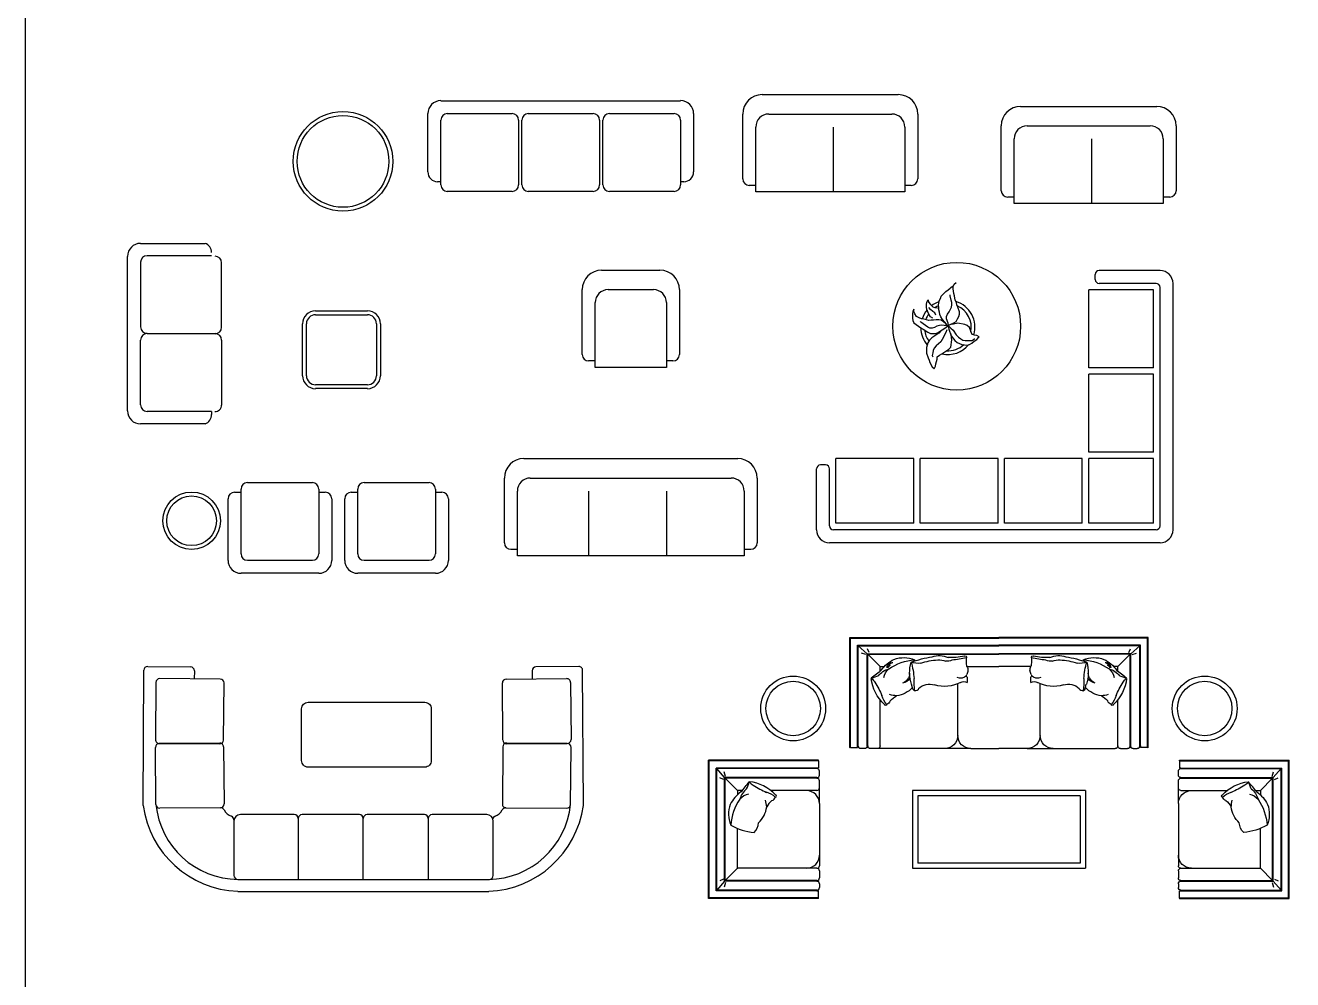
# Model space of a CAD drawing. Header units: inches. Extents: x -10949 to -5554, y -8625 to -6596.
# Drawn here: x -7116.6 to -6758.2, y -8093 to -7823.1 of the extents above; entities that cross this region are included whole.
import ezdxf

# ---------------------------------------------------------------- set-up
doc = ezdxf.new("R2010")
doc.units = ezdxf.units.IN
for name, color, linetype in [('furn', 7, 'Continuous'), ('M40-KOLTUKSUNGERI', 136, 'Continuous'), ('NOITHAT', 21, 'Continuous')]:
    doc.layers.add(name, color=color, linetype=linetype)

# ---------------------------------------------------------------- blocks, each defined once
blk = doc.blocks.new('COUCH6')
at = {"layer": 'furn'}
for p, q in [((-1.1501, -0.8463), (-1.1501, 0)), ((-1.1501, 0), (0, 0)), ((1.1501, 0), (0, 0)), ((1.1501, -0.8463), (1.1501, 0)), ((-1.1451, -0.8463), (-1.1451, -0.005)), ((-1.1451, -0.005), (0, -0.005)), ((-1.0906, -0.8453), (-1.0906, -0.0577)), ((-1.0906, -0.0577), (0, -0.0577)), ((-1.0856, -0.8353), (-1.0856, -0.0627)), ((-1.0856, -0.0627), (0, -0.0627)), ((-1.0164, -0.1236), (-1.0856, -0.0627)), ((-1.0009, -0.1136), (-1.0144, -0.0866)), ((1.1451, -0.005), (0, -0.005)), ((1.0906, -0.0577), (0, -0.0577)), ((1.0856, -0.0627), (0, -0.0627)), ((1.0009, -0.1136), (1.0144, -0.0866)), ((1.0164, -0.1236), (1.0856, -0.0627)), ((1.0856, -0.8353), (1.0856, -0.0627)), ((1.0906, -0.8453), (1.0906, -0.0577)), ((1.1451, -0.8463), (1.1451, -0.005)), ((-1.0263, -0.1311), (-1.0612, -0.1208)), ((-1.0164, -0.8353), (-1.0164, -0.1236)), ((-1.0164, -0.1236), (0, -0.1236)), ((-1.0114, -0.8353), (-1.0114, -0.1286)), ((-1.0114, -0.1286), (0, -0.1286)), ((-0.917, -0.2229), (-1.0114, -0.1286)), ((-0.6507, -0.1709), (-0.6516, -0.1803)), ((1.0164, -0.1236), (0, -0.1236)), ((1.0114, -0.1286), (0, -0.1286)), ((0.6507, -0.1709), (0.6516, -0.1803)), ((0.917, -0.2229), (1.0114, -0.1286)), ((1.0114, -0.8353), (1.0114, -0.1286)), ((1.0164, -0.8353), (1.0164, -0.1236)), ((1.0263, -0.1311), (1.0612, -0.1208)), ((-0.917, -0.2229), (-0.8844, -0.2229)), ((-0.917, -0.259), (-0.917, -0.2229)), ((-0.2469, -0.2229), (0, -0.2229)), ((0.2469, -0.2229), (0, -0.2229)), ((0.917, -0.2229), (0.8844, -0.2229)), ((0.917, -0.259), (0.917, -0.2229)), ((-0.665, -0.398), (-0.6739, -0.3593)), ((-0.318, -0.7552), (-0.318, -0.3506)), ((0.318, -0.7552), (0.318, -0.3554)), ((0.665, -0.398), (0.6739, -0.3593)), ((-0.917, -0.8353), (-0.917, -0.48)), ((-0.6508, -0.4092), (-0.665, -0.398)), ((0.6508, -0.4092), (0.665, -0.398)), ((0.917, -0.8353), (0.917, -0.48)), ((-1.1451, -0.8463), (-1.0916, -0.8463)), ((-1.0906, -0.8353), (-1.0906, -0.8453)), ((-1.0906, -0.8353), (-1.0856, -0.8353)), ((-1.0364, -0.8553), (-1.0656, -0.8553)), ((-0.937, -0.8553), (-0.9914, -0.8553)), ((-0.4181, -0.8553), (-0.897, -0.8553)), ((-0.2179, -0.8553), (-0.4181, -0.8553)), ((-0.2179, -0.8553), (0, -0.8553)), ((0.2179, -0.8553), (0, -0.8553)), ((0.2179, -0.8553), (0.4181, -0.8553)), ((0.4181, -0.8553), (0.9914, -0.8553)), ((0.937, -0.8553), (0.9914, -0.8553)), ((0.937, -0.8553), (0.9914, -0.8553)), ((1.0364, -0.8553), (1.0656, -0.8553)), ((1.0906, -0.8353), (1.0856, -0.8353)), ((1.0906, -0.8353), (1.0906, -0.8453)), ((1.1451, -0.8463), (1.0916, -0.8463))]:
    blk.add_line(p, q, dxfattribs=at)
for centre, radius, start, end in [((-0.6935, -0.4002), 0.2605, 116.61716, 144.57015), ((-0.8227, -0.2301), 0.0392, 84.92852, 182.67064), ((-0.8092, -0.2372), 0.0473, 102.3256, 174.63718), ((-0.6199, -0.5798), 0.41, 94.3064, 124.24766), ((-0.7351, -0.3719), 0.218, 67.21953, 110.1562), ((-0.4135, -0.2689), 0.2757, 163.22567, 199.12388), ((-0.3903, -0.9655), 0.8275, 98.67557, 110.29795), ((-1.2327, -0.3515), 0.5785, 3.57396, 16.27286), ((-0.6254, -0.0511), 0.1477, 249.39872, 278.63857), ((-0.4352, -0.6995), 0.5297, 93.94951, 108.49156), ((-0.4612, -0.298), 0.16, 64.49689, 109.71288), ((-0.4636, -0.3121), 0.1412, 68.12041, 93.31004), ((-0.4019, -0.0788), 0.1026, 264.95348, 292.56183), ((-0.3738, 0.4077), 0.5616, 268.1099, 280.95976), ((-0.4941, 1.0065), 1.1874, 276.3584, 281.81637), ((-0.2605, -0.1517), 0.0104, 337.65411, 129.2107), ((0.3523, -0.1787), 0.6036, 177.81706, 180.67732), ((0.4923, -0.1174), 0.7467, 185.25446, 188.12337), ((-0.4923, -0.1174), 0.7467, 351.87663, 354.74554), ((0.2605, -0.1517), 0.0104, 50.7893, 202.34589), ((-0.3523, -0.1787), 0.6036, 359.32268, 2.18294), ((0.4941, 1.0065), 1.1874, 258.18363, 263.6416), ((0.3738, 0.4077), 0.5616, 259.04024, 271.8901), ((0.4019, -0.0788), 0.1026, 247.43817, 275.04652), ((0.4612, -0.298), 0.16, 70.28712, 115.50311), ((0.4636, -0.3121), 0.1412, 86.68996, 111.87959), ((0.4352, -0.6995), 0.5297, 71.50844, 86.05049), ((0.3903, -0.9655), 0.8275, 69.70205, 81.32443), ((0.6254, -0.0511), 0.1477, 261.36143, 290.60128), ((0.7351, -0.3719), 0.218, 69.8438, 112.78047), ((0.6199, -0.5798), 0.41, 55.75234, 85.6936), ((1.2327, -0.3515), 0.5785, 163.72714, 176.42604), ((0.4135, -0.2689), 0.2757, 340.87612, 16.77433), ((0.6935, -0.4002), 0.2605, 35.42985, 63.38284), ((0.8227, -0.2301), 0.0392, 357.32936, 95.07148), ((0.8092, -0.2372), 0.0473, 5.36282, 77.6744), ((-1.737, 0.6879), 1.2526, 306.90338, 311.57577), ((-0.8085, -0.3921), 0.157, 105.54086, 140.99269), ((-0.7757, -0.3273), 0.1143, 130.90927, 169.83826), ((-0.8175, -0.2488), 0.0419, 116.14342, 157.62806), ((-0.7783, -0.2698), 0.0893, 293.17936, 356.91871), ((-0.2311, -0.2915), 0.0196, 155.48458, 217.91726), ((-0.3322, -0.2403), 0.0937, 332.69161, 351.86349), ((-0.3066, -0.2538), 0.0672, 0.19522, 27.37766), ((0.3066, -0.2538), 0.0672, 152.62234, 179.80478), ((0.3322, -0.2403), 0.0937, 188.13651, 207.30839), ((0.2311, -0.2915), 0.0196, 322.08274, 24.51542), ((0.7783, -0.2698), 0.0893, 183.08129, 246.82064), ((0.8175, -0.2488), 0.0419, 22.37194, 63.85658), ((0.7757, -0.3273), 0.1143, 10.16174, 49.09073), ((0.8085, -0.3921), 0.157, 39.00731, 74.45914), ((1.737, 0.6879), 1.2526, 228.42423, 233.09662), ((-1.1356, 0.1688), 0.5056, 287.35579, 293.93444), ((-1.0472, -0.3998), 0.1063, 32.17608, 54.05242), ((-0.6626, -0.2793), 0.3241, 186.10693, 226.96204), ((-1.5696, -0.7286), 0.7236, 22.89192, 32.18565), ((-0.8131, -0.2526), 0.1966, 276.76881, 317.60176), ((-0.7589, -0.2677), 0.0857, 280.6079, 328.64782), ((0.513, -0.3052), 1.1684, 180.49863, 185.10663), ((-0.5365, -0.4767), 0.1185, 70.4821, 134.60789), ((-0.4205, -0.1158), 0.2606, 252.95174, 298.53043), ((-0.296, -0.2474), 0.0649, 245.50719, 314.42583), ((-0.2725, -0.3894), 0.0505, 58.55463, 117.80385), ((-0.4058, -0.3264), 0.1609, 352.88429, 8.17531), ((0.4058, -0.3264), 0.1609, 171.82469, 187.11571), ((0.2725, -0.3894), 0.0505, 62.19615, 121.44537), ((0.296, -0.2474), 0.0649, 225.57417, 294.49281), ((0.4205, -0.1158), 0.2606, 241.46957, 287.04826), ((0.5365, -0.4767), 0.1185, 45.39211, 109.5179), ((-0.513, -0.3052), 1.1684, 354.89337, 359.50137), ((0.8131, -0.2526), 0.1966, 222.39824, 263.23119), ((0.7589, -0.2677), 0.0857, 211.35218, 259.3921), ((0.6626, -0.2793), 0.3241, 313.03796, 353.89307), ((1.5696, -0.7286), 0.7236, 147.81435, 157.10808), ((1.1356, 0.1688), 0.5056, 246.06556, 252.64421), ((1.0472, -0.3998), 0.1063, 125.94758, 147.82392), ((-0.7549, -0.4097), 0.1528, 194.18022, 223.19602), ((-0.876, -0.4776), 0.038, 284.83159, 343.52549), ((-0.767, -0.1224), 0.3263, 256.45311, 265.96892), ((-0.7217, -0.5822), 0.1507, 116.94283, 141.47936), ((-0.6432, -0.3863), 0.0242, 251.75441, 345.55562), ((0.6432, -0.3863), 0.0242, 194.44438, 288.24559), ((0.767, -0.1224), 0.3263, 274.03108, 283.54689), ((0.7217, -0.5822), 0.1507, 38.52064, 63.05717), ((0.876, -0.4776), 0.038, 196.47451, 255.16841), ((0.7549, -0.4097), 0.1528, 316.80398, 345.81978), ((-0.8752, -0.514), 0.00886, 194.0721, 357.96189), ((0.8752, -0.514), 0.00886, 182.03811, 345.9279), ((-0.4181, -0.7552), 0.1001, 270, 360), ((-0.2179, -0.7552), 0.1001, 180, 270), ((0.2179, -0.7552), 0.1001, 270, 0), ((0.4181, -0.7552), 0.1001, 180, 270), ((-1.1476, -0.8463), 0.0025, 180, 0), ((-1.0916, -0.8453), 0.001, 270, 0), ((-1.0916, -0.8453), 0.001, 270, 0), ((-1.0916, -0.8453), 0.001, 270, 0), ((-1.0656, -0.8353), 0.02, 180, 270), ((-1.0364, -0.8353), 0.02, 270, 0), ((-1.0139, -0.8353), 0.0025, 180, 0), ((-0.9914, -0.8353), 0.02, 180, 270), ((-0.937, -0.8353), 0.02, 270, 360), ((-0.897, -0.8353), 0.02, 180, 270), ((0.937, -0.8353), 0.02, 180, 270), ((0.9914, -0.8353), 0.02, 270, 0), ((1.0139, -0.8353), 0.0025, 180, 0), ((1.0364, -0.8353), 0.02, 180, 270), ((1.0656, -0.8353), 0.02, 270, 360), ((1.0916, -0.8453), 0.001, 180, 270), ((1.0916, -0.8453), 0.001, 180, 270), ((1.0916, -0.8453), 0.001, 180, 270), ((1.1476, -0.8463), 0.0025, 180, 0)]:
    blk.add_arc(centre, radius, start, end, dxfattribs=at)
blk = doc.blocks.new('SINGLEC8')
at = {"layer": 'furn'}
for p, q in [((-0.5331, 0.0091), (-0.5331, 0.8553)), ((-0.5331, 0.8553), (0.5331, 0.8553)), ((-0.5281, 0.0091), (-0.5281, 0.8503)), ((-0.5281, 0.8503), (0.5281, 0.8503)), ((-0.4736, 0.0101), (-0.4736, 0.7977)), ((-0.4736, 0.7977), (0.4736, 0.7977)), ((-0.4686, 0.02), (-0.4686, 0.7927)), ((-0.4686, 0.7927), (0.4686, 0.7927)), ((-0.3994, 0.7318), (-0.4686, 0.7927)), ((0.3994, 0.7318), (0.4686, 0.7927)), ((0.4686, 0.02), (0.4686, 0.7927)), ((0.4736, 0.0101), (0.4736, 0.7977)), ((0.5281, 0.0091), (0.5281, 0.8503)), ((0.5331, 0.0091), (0.5331, 0.8553)), ((-0.4093, 0.7242), (-0.4442, 0.7346)), ((-0.3994, 0.02), (-0.3994, 0.7318)), ((-0.3994, 0.7318), (0.3994, 0.7318)), ((-0.3839, 0.7417), (-0.3974, 0.7687)), ((-0.3944, 0.02), (-0.3944, 0.7268)), ((-0.3944, 0.7268), (0.3994, 0.7268)), ((-0.3, 0.6324), (-0.3944, 0.7268)), ((0.3, 0.6324), (0.3944, 0.7268)), ((0.3839, 0.7417), (0.3974, 0.7687)), ((0.3944, 0.02), (0.3944, 0.7268)), ((0.3994, 0.02), (0.3994, 0.7318)), ((0.4093, 0.7242), (0.4442, 0.7346)), ((-0.3, 0.02), (-0.3, 0.6314)), ((-0.299, 0.6324), (0.007, 0.6324)), ((0.3, 0.6324), (0.2674, 0.6324)), ((0.3, 0.5963), (0.3, 0.6314)), ((0.3, 0.02), (0.3, 0.3753)), ((-0.5281, 0.0091), (-0.4746, 0.0091)), ((-0.4736, 0.02), (-0.4736, 0.0101)), ((-0.4736, 0.02), (-0.4686, 0.02)), ((-0.4194, 0), (-0.4486, 0)), ((-0.32, 0), (-0.3744, 0)), ((0.1989, 0), (-0.1989, 0)), ((0.1989, 0), (0.32, 0)), ((0.32, 0), (0.3744, 0)), ((0.4194, 0), (0.4486, 0)), ((0.4736, 0.02), (0.4686, 0.02)), ((0.4736, 0.02), (0.4736, 0.0101)), ((0.5281, 0.0091), (0.4746, 0.0091)), ((-0.1989, 0), (-0.28, 0))]:
    blk.add_line(p, q, dxfattribs=at)
for centre, radius, start, end in [((0.367, 0.4808), 0.3906, 148.58063, 176.50657), ((0.1181, 0.4834), 0.218, 69.8438, 112.78047), ((0.0029, 0.2756), 0.41, 55.75234, 85.6936), ((0.0765, 0.4552), 0.2605, 35.42985, 63.38284), ((-0.299, 0.6314), 0.001, 90, 180), ((0.1587, 0.5281), 0.1143, 10.16174, 49.09073), ((0.1915, 0.4632), 0.157, 39.00731, 74.45914), ((1.12, 1.5432), 1.2526, 228.42423, 233.09662), ((0.299, 0.6314), 0.001, 0, 90), ((0.0559, 0.5772), 0.1072, 222.68563, 267.34275), ((0.0456, 0.5761), 0.3241, 313.03796, 353.89307), ((0.9526, 0.1267), 0.7236, 147.81435, 157.10808), ((0.5186, 1.0241), 0.5056, 246.06556, 252.64421), ((0.4302, 0.4556), 0.1063, 125.94758, 147.82392), ((0.1961, 0.6027), 0.1966, 222.39824, 263.23119), ((0.15, 0.733), 0.3263, 274.03108, 283.54689), ((0.1047, 0.2732), 0.1507, 38.52064, 63.05717), ((0.1379, 0.4456), 0.1528, 316.80398, 345.81978), ((0.259, 0.3778), 0.038, 196.47451, 255.16841), ((0.2582, 0.3413), 0.00886, 182.03811, 345.9279), ((-0.1989, 0.1001), 0.1001, 180, 270), ((0.1989, 0.1001), 0.1001, 270, 360), ((-0.5306, 0.0091), 0.0025, 180, 0), ((-0.4746, 0.0101), 0.001, 270, 0), ((-0.4746, 0.0101), 0.001, 270, 0), ((-0.4746, 0.0101), 0.001, 270, 0), ((-0.4486, 0.02), 0.02, 180, 270), ((-0.4194, 0.02), 0.02, 270, 0), ((-0.3969, 0.02), 0.0025, 180, 0), ((-0.3744, 0.02), 0.02, 180, 270), ((-0.32, 0.02), 0.02, 270, 360), ((-0.28, 0.02), 0.02, 180, 270), ((0.32, 0.02), 0.02, 180, 270), ((0.3744, 0.02), 0.02, 270, 0), ((0.3969, 0.02), 0.0025, 180, 0), ((0.4194, 0.02), 0.02, 180, 270), ((0.4486, 0.02), 0.02, 270, 360), ((0.4746, 0.0101), 0.001, 180, 270), ((0.4746, 0.0101), 0.001, 180, 270), ((0.4746, 0.0101), 0.001, 180, 270), ((0.5306, 0.0091), 0.0025, 180, 0)]:
    blk.add_arc(centre, radius, start, end, dxfattribs=at)
blk = doc.blocks.new('A$C26D713EC')
at = {"layer": 'NOITHAT'}
for p, q in [((0, 662.6), (5.3, 1704.6)), ((35.6, 1734.4), (365.8, 1731.4)), ((395.5, 1701.1), (395, 1638.8)), ((3000.6, 1701.1), (3001.2, 1638.8)), ((3360.6, 1734.4), (3030.4, 1731.4)), ((3396.2, 662.6), (3390.9, 1704.6)), ((98.6, 1610.9), (94.9, 1171)), ((595.1, 1637.4), (128.9, 1640.7)), ((621, 1167.2), (624.8, 1607.1)), ((2775.1, 1167.2), (2771.4, 1607.1)), ((2801.1, 1637.4), (3267.3, 1640.7)), ((3297.6, 1610.9), (3301.3, 1171)), ((98.6, 670.5), (94.9, 1110.4)), ((124.6, 1140.7), (590.8, 1144)), ((594.6, 1140.7), (124.6, 1140.7)), ((124.6, 1140.7), (590.8, 1137.4)), ((594.6, 1140.7), (124.6, 1140.7)), ((621, 1114.2), (624.8, 674.2)), ((2775.1, 1114.2), (2771.4, 674.2)), ((2801.6, 1140.7), (3271.6, 1140.7)), ((2801.6, 1140.7), (3271.6, 1140.7)), ((3271.6, 1140.7), (2805.4, 1144)), ((3271.6, 1140.7), (2805.4, 1137.4)), ((3297.6, 670.5), (3301.3, 1110.4)), ((598.2, 644), (128.9, 640.7)), ((1166.6, 592.3), (751.1, 592.3)), ((1668.1, 592.3), (1226.6, 592.3)), ((2169.6, 592.3), (1728.1, 592.3)), ((2651.1, 592.3), (2229.6, 592.3)), ((2798, 644), (3267.3, 640.7)), ((701.1, 550.5), (701.1, 122.3)), ((1196.6, 562.3), (1196.6, 92.3)), ((1698.1, 92.3), (1698.1, 562.3)), ((2199.6, 562.3), (2199.6, 92.3)), ((2701.1, 122.3), (2701.1, 542.3)), ((730.3, 0), (2665.9, 0)), ((731.1, 92.3), (2671.1, 92.3))]:
    blk.add_line(p, q, dxfattribs=at)
blk.add_lwpolyline([(2222.9, 1408), (2222.9, 1007.9, -0.414214), (2172.9, 957.9), (1272.9, 957.9, -0.414214), (1222.9, 1007.9), (1222.9, 1408, -0.414214), (1272.9, 1458), (2172.9, 1458, -0.414214)], format="xyb", close=True, dxfattribs=at)
for centre, radius, start, end in [((35.3, 1704.4), 30, 89.51082, 179.51082), ((365.6, 1701.4), 30, 359.51082, 89.51082), ((3030.6, 1701.4), 30, 90.48918, 180.48918), ((3360.9, 1704.4), 30, 0.48918, 90.48918), ((128.6, 1610.7), 30, 89.51082, 179.51082), ((594.8, 1607.4), 30, 359.51082, 89.51082), ((2801.4, 1607.4), 30, 90.48918, 180.48918), ((3267.6, 1610.7), 30, 0.48918, 90.48918), ((124.9, 1170.7), 30, 179.51082, 269.51082), ((124.9, 1110.7), 30, 90.48918, 180.48918), ((591, 1167.4), 30, 269.51082, 359.51082), ((591, 1114), 30, 0.48918, 90.48918), ((2805.1, 1167.4), 30, 180.48918, 270.48918), ((2805.1, 1114), 30, 89.51082, 179.51082), ((3271.3, 1170.7), 30, 270.48918, 0.48918), ((3271.3, 1110.7), 30, 359.51082, 89.51082), ((760.8, 767.7), 768, 187.86487, 267.72356), ((737.2, 734), 641.8, 185.68677, 269.45697), ((128.6, 670.7), 30, 180.48918, 270.48918), ((594.8, 674), 30, 270.48918, 0.48918), ((598.4, 614), 30, 27.48353, 90.40318), ((715.9, 675.2), 102.5, 207.48353, 250.24671), ((751.1, 542.3), 50, 90, 180), ((1166.6, 562.3), 30, 0, 90), ((1226.6, 562.3), 30, 90, 180), ((1668.1, 562.3), 30, 0, 90), ((1728.1, 562.3), 30, 90, 180), ((2169.6, 562.3), 30, 0, 90), ((2229.6, 562.3), 30, 90, 180), ((2651.1, 542.3), 50, 0, 90), ((2659, 734), 641.8, 270.54303, 354.31323), ((2635.4, 767.7), 768, 272.27644, 352.13513), ((2680.3, 675.2), 102.5, 289.75329, 332.51647), ((2797.8, 614), 30, 89.59682, 152.51647), ((2801.4, 674), 30, 179.51082, 269.51082), ((3267.6, 670.7), 30, 269.51082, 359.51082), ((671.1, 550.5), 30, 0, 70.24671), ((2725, 550.5), 30, 109.75329, 180), ((731.1, 122.3), 30, 180, 270), ((2671.1, 122.3), 30, 270, 0)]:
    blk.add_arc(centre, radius, start, end, dxfattribs=at)

msp = doc.modelspace()

# ---------------------------------------------------------------- linework, layer by layer
msp.add_lwpolyline([(-7116.64, -7553.27), (-5553.9, -7553.27), (-5553.9, -8591.05), (-7116.64, -8591.05)], close=True)
at = {"layer": 'furn'}
for p, q in [((-6865.68, -8039.52), (-6865.68, -8061.52)), ((-6816.81, -8039.52), (-6865.68, -8039.52)), ((-6816.81, -8039.52), (-6816.81, -8061.52)), ((-6864.21, -8040.99), (-6864.21, -8060.05)), ((-6818.28, -8040.99), (-6864.21, -8040.99)), ((-6818.28, -8040.99), (-6818.28, -8060.05)), ((-6865.68, -8061.52), (-6816.81, -8061.52)), ((-6818.28, -8060.05), (-6864.21, -8060.05))]:
    msp.add_line(p, q, dxfattribs=at)
for centre, radius in [((-6899.45, -8016.31), 9.17), ((-6783.04, -8016.31), 9.17), ((-6899.45, -8016.31), 7.7), ((-6783.04, -8016.31), 7.7)]:
    msp.add_circle(centre, radius, dxfattribs=at)
at = {"layer": 'M40-KOLTUKSUNGERI', "color": 43, "linetype": 'Continuous'}
for p, q in [((-6908.21, -7842.72), (-6869.71, -7842.72)), ((-6999.12, -7844.44), (-6931.28, -7844.44)), ((-6835.11, -7846.06), (-6796.61, -7846.06)), ((-7002.78, -7864.6), (-7002.78, -7848.1)), ((-6999.12, -7868.27), (-6999.12, -7849.94)), ((-6997.28, -7848.1), (-6978.95, -7848.1)), ((-6977.12, -7849.94), (-6977.12, -7868.27)), ((-6976.2, -7868.27), (-6976.2, -7849.94)), ((-6974.37, -7848.1), (-6956.03, -7848.1)), ((-6954.2, -7849.94), (-6954.2, -7868.27)), ((-6953.28, -7868.27), (-6953.28, -7849.94)), ((-6951.45, -7848.1), (-6933.12, -7848.1)), ((-6931.28, -7849.94), (-6931.28, -7868.27)), ((-6927.62, -7848.1), (-6927.62, -7864.6)), ((-6913.71, -7866.55), (-6913.71, -7848.22)), ((-6906.37, -7848.22), (-6871.54, -7848.22)), ((-6864.21, -7848.22), (-6864.21, -7866.55)), ((-6910.04, -7870.22), (-6910.04, -7851.89)), ((-6888.04, -7870.22), (-6888.04, -7851.89)), ((-6867.87, -7851.89), (-6867.87, -7870.22)), ((-6840.61, -7869.89), (-6840.61, -7851.56)), ((-6833.27, -7851.56), (-6798.44, -7851.56)), ((-6791.11, -7851.56), (-6791.11, -7869.89)), ((-6836.94, -7873.56), (-6836.94, -7855.23)), ((-6814.94, -7873.56), (-6814.94, -7855.23)), ((-6794.77, -7855.23), (-6794.77, -7873.56)), ((-6999.12, -7867.35), (-7000.03, -7867.35)), ((-6930.37, -7867.35), (-6931.28, -7867.35)), ((-6910.04, -7868.39), (-6911.87, -7868.39)), ((-6910.04, -7870.22), (-6910.04, -7868.39)), ((-6866.04, -7868.39), (-6867.87, -7868.39)), ((-6978.95, -7870.1), (-6997.28, -7870.1)), ((-6956.03, -7870.1), (-6974.37, -7870.1)), ((-6933.12, -7870.1), (-6951.45, -7870.1)), ((-6867.87, -7870.22), (-6910.04, -7870.22)), ((-6836.94, -7871.73), (-6838.77, -7871.73)), ((-6836.94, -7873.56), (-6836.94, -7871.73)), ((-6792.94, -7871.73), (-6794.77, -7871.73)), ((-6794.77, -7873.56), (-6836.94, -7873.56)), ((-7084.05, -7884.79), (-7065.8, -7884.79)), ((-7087.71, -7932.17), (-7087.71, -7888.46)), ((-7063.97, -7888.29), (-7082.21, -7888.29)), ((-7084.05, -7890.12), (-7084.05, -7908.39)), ((-7061.13, -7908.52), (-7061.13, -7890.25)), ((-6953.63, -7892.38), (-6937.13, -7892.38)), ((-6795.68, -7892.46), (-6812.91, -7892.46)), ((-6854.89, -7897.31), (-6854.24, -7896.77)), ((-6854.24, -7896.99), (-6853.92, -7896.34)), ((-6854.24, -7896.77), (-6854.13, -7896.66)), ((-6854.24, -7897.64), (-6854.24, -7896.99)), ((-6853.92, -7896.34), (-6853.37, -7895.9)), ((-6814.01, -7895.03), (-6814.01, -7893.56)), ((-6796.78, -7896.13), (-6812.91, -7896.13)), ((-6792.01, -7965.79), (-6792.01, -7896.13)), ((-6959.13, -7916.22), (-6959.13, -7897.88)), ((-6951.8, -7897.88), (-6938.96, -7897.88)), ((-6931.63, -7897.88), (-6931.63, -7916.22)), ((-6858.14, -7901), (-6857.82, -7900.35)), ((-6857.82, -7900.35), (-6857.6, -7899.7)), ((-6857.6, -7899.7), (-6856.3, -7898.4)), ((-6856.3, -7898.4), (-6855.65, -7897.96)), ((-6855.65, -7897.96), (-6855, -7897.42)), ((-6855, -7897.42), (-6854.89, -7897.31)), ((-6855, -7899.59), (-6855, -7899.37)), ((-6854.78, -7900.89), (-6855, -7899.59)), ((-6854.03, -7898.94), (-6854.24, -7897.64)), ((-6853.81, -7899.59), (-6854.03, -7898.94)), ((-6853.59, -7900.89), (-6853.81, -7899.59)), ((-6815.84, -7919.96), (-6815.84, -7897.96)), ((-6797.51, -7897.96), (-6815.84, -7897.96)), ((-6797.51, -7919.96), (-6797.51, -7897.96)), ((-6795.68, -7964.69), (-6795.68, -7897.23)), ((-7034.55, -7903.87), (-7019.88, -7903.87)), ((-6955.46, -7919.88), (-6955.46, -7901.55)), ((-6935.3, -7901.55), (-6935.3, -7919.88)), ((-6865.62, -7904.03), (-6865.73, -7904.68)), ((-6865.3, -7903.38), (-6865.62, -7904.03)), ((-6865.3, -7904.03), (-6865.3, -7903.38)), ((-6865.08, -7904.68), (-6865.3, -7904.03)), ((-6861.72, -7902.08), (-6861.61, -7901.43)), ((-6861.72, -7902.84), (-6861.72, -7902.08)), ((-6861.61, -7903.49), (-6861.72, -7902.84)), ((-6861.61, -7901.43), (-6861.29, -7900.78)), ((-6861.4, -7904.14), (-6861.61, -7903.49)), ((-6861.07, -7904.79), (-6861.4, -7904.14)), ((-6861.29, -7900.78), (-6861.18, -7901.43)), ((-6861.18, -7901.43), (-6860.64, -7902.08)), ((-6860.64, -7903.49), (-6861.07, -7902.95)), ((-6860.64, -7902.08), (-6859.99, -7902.73)), ((-6859.99, -7904.03), (-6860.64, -7903.49)), ((-6859.99, -7902.73), (-6859.34, -7902.95)), ((-6859.34, -7904.46), (-6859.99, -7904.03)), ((-6859.34, -7902.95), (-6858.69, -7903.05)), ((-6858.69, -7903.05), (-6858.58, -7903.05)), ((-6858.36, -7902.3), (-6858.14, -7901)), ((-6858.25, -7902.95), (-6858.36, -7902.3)), ((-6858.25, -7903.6), (-6858.25, -7902.95)), ((-6858.04, -7904.25), (-6858.25, -7903.6)), ((-6857.93, -7904.9), (-6858.04, -7904.25)), ((-6855.76, -7904.79), (-6855.33, -7904.14)), ((-6855.33, -7904.14), (-6854.68, -7902.84)), ((-6854.57, -7901.54), (-6854.78, -7900.89)), ((-6854.68, -7902.84), (-6854.57, -7902.19)), ((-6854.57, -7902.19), (-6854.57, -7901.54)), ((-6853.27, -7901.54), (-6853.59, -7900.89)), ((-6853.16, -7902.19), (-6853.27, -7901.54)), ((-6852.83, -7902.84), (-6853.16, -7902.19)), ((-6852.4, -7904.14), (-6852.83, -7902.84)), ((-6852.4, -7904.79), (-6852.4, -7904.14)), ((-7038.21, -7922.21), (-7038.21, -7907.54)), ((-7037.11, -7922.21), (-7037.11, -7907.54)), ((-7034.55, -7904.97), (-7019.88, -7904.97)), ((-7017.31, -7907.54), (-7017.31, -7922.21)), ((-7016.21, -7907.54), (-7016.21, -7922.21)), ((-6865.73, -7904.68), (-6865.73, -7905.98)), ((-6865.73, -7905.98), (-6865.62, -7906.63)), ((-6865.62, -7906.63), (-6865.3, -7907.28)), ((-6865.3, -7907.28), (-6864.65, -7907.71)), ((-6864.54, -7905.44), (-6865.08, -7904.68)), ((-6864.65, -7907.71), (-6864, -7908.25)), ((-6863.78, -7905.87), (-6864.54, -7905.44)), ((-6863.13, -7906.09), (-6863.78, -7905.87)), ((-6863.35, -7907.06), (-6863.46, -7906.85)), ((-6862.7, -7907.5), (-6863.35, -7907.06)), ((-6862.48, -7906.2), (-6863.13, -7906.09)), ((-6862.05, -7908.04), (-6862.7, -7907.5)), ((-6861.72, -7906.41), (-6862.48, -7906.2)), ((-6861.07, -7906.63), (-6861.72, -7906.41)), ((-6860.64, -7905.55), (-6861.07, -7904.79)), ((-6860.42, -7906.52), (-6861.07, -7906.63)), ((-6859.99, -7905.98), (-6860.64, -7905.55)), ((-6859.77, -7906.52), (-6860.42, -7906.52)), ((-6859.01, -7906.41), (-6859.77, -7906.52)), ((-6859.12, -7905.11), (-6859.34, -7904.46)), ((-6858.25, -7906.41), (-6859.01, -7906.41)), ((-6857.6, -7906.52), (-6858.25, -7906.41)), ((-6857.71, -7905.55), (-6857.93, -7904.9)), ((-6857.17, -7906.3), (-6857.71, -7905.55)), ((-6856.95, -7906.95), (-6857.6, -7906.52)), ((-6856.08, -7907.6), (-6857.17, -7906.3)), ((-6856.3, -7907.5), (-6856.95, -7906.95)), ((-6855.76, -7908.15), (-6856.3, -7907.5)), ((-6856.08, -7905.44), (-6855.76, -7904.79)), ((-6856.08, -7906.09), (-6856.08, -7905.44)), ((-6855.65, -7907.39), (-6856.08, -7906.09)), ((-6855.76, -7908.25), (-6856.08, -7907.6)), ((-6855.54, -7908.04), (-6855.65, -7907.39)), ((-6854.78, -7907.6), (-6855.54, -7908.04)), ((-6854.13, -7907.6), (-6854.78, -7907.6)), ((-6854.68, -7907.6), (-6854.03, -7907.28)), ((-6852.83, -7907.39), (-6854.13, -7907.6)), ((-6854.03, -7907.28), (-6853.37, -7906.85)), ((-6853.37, -7906.85), (-6852.94, -7906.09)), ((-6852.94, -7906.09), (-6852.62, -7905.44)), ((-6850.88, -7907.71), (-6852.83, -7907.39)), ((-6852.62, -7905.44), (-6852.4, -7904.79)), ((-6850.23, -7908.04), (-6850.88, -7907.71)), ((-7082.21, -7910.23), (-7062.96, -7910.35)), ((-7082.21, -7910.29), (-7062.96, -7910.29)), ((-6864, -7908.25), (-6863.35, -7908.69)), ((-6863.35, -7908.69), (-6862.7, -7909.01)), ((-6862.7, -7909.01), (-6861.4, -7909.88)), ((-6861.4, -7908.47), (-6862.05, -7908.04)), ((-6860.75, -7908.8), (-6861.4, -7908.47)), ((-6861.4, -7909.88), (-6860.64, -7910.31)), ((-6860.1, -7908.8), (-6860.75, -7908.8)), ((-6860.64, -7910.31), (-6859.23, -7910.31)), ((-6858.25, -7910.2), (-6860.2, -7911.5)), ((-6859.45, -7908.58), (-6860.1, -7908.8)), ((-6858.79, -7908.25), (-6859.45, -7908.58)), ((-6859.23, -7910.31), (-6858.58, -7910.1)), ((-6858.04, -7908.04), (-6858.79, -7908.25)), ((-6858.58, -7910.1), (-6855.98, -7908.36)), ((-6857.71, -7909.55), (-6858.25, -7910.2)), ((-6857.39, -7907.93), (-6858.04, -7908.04)), ((-6856.08, -7908.15), (-6857.39, -7907.93)), ((-6856.3, -7909.99), (-6857.28, -7911.94)), ((-6855.98, -7909.23), (-6856.3, -7909.99)), ((-6855.98, -7908.36), (-6855.76, -7908.25)), ((-6855.54, -7908.04), (-6855.87, -7908.25)), ((-6855.65, -7908.25), (-6855.43, -7909.01)), ((-6855.54, -7908.15), (-6854.89, -7908.8)), ((-6855.43, -7909.01), (-6854.78, -7910.96)), ((-6854.89, -7908.8), (-6854.24, -7909.34)), ((-6854.78, -7910.64), (-6854.89, -7910.2)), ((-6854.68, -7911.4), (-6854.78, -7910.64)), ((-6854.78, -7910.96), (-6853.7, -7912.26)), ((-6854.57, -7912.05), (-6854.68, -7911.4)), ((-6854.24, -7909.34), (-6853.37, -7910.64)), ((-6853.37, -7910.64), (-6852.72, -7911.29)), ((-6852.72, -7911.29), (-6852.07, -7911.83)), ((-6849.58, -7908.58), (-6850.23, -7908.04)), ((-6849.15, -7909.88), (-6849.58, -7908.58)), ((-6848.82, -7910.53), (-6849.15, -7909.88)), ((-6848.17, -7910.75), (-6848.82, -7910.53)), ((-6847.52, -7910.85), (-6848.17, -7910.75)), ((-6846.87, -7911.18), (-6847.52, -7910.85)), ((-6847.52, -7911.94), (-6846.98, -7911.29)), ((-6846.98, -7911.29), (-6846.87, -7911.18)), ((-7084.05, -7930.46), (-7084.05, -7912.12)), ((-7061.13, -7912.12), (-7061.13, -7930.5)), ((-6861.4, -7912.91), (-6861.72, -7914.21)), ((-6861.72, -7914.21), (-6861.72, -7915.84)), ((-6860.85, -7912.15), (-6861.4, -7912.91)), ((-6860.2, -7911.5), (-6860.85, -7912.15)), ((-6859.55, -7914.43), (-6859.88, -7915.08)), ((-6859.01, -7913.78), (-6859.55, -7914.43)), ((-6858.36, -7913.24), (-6859.01, -7913.78)), ((-6857.71, -7912.59), (-6858.36, -7913.24)), ((-6857.28, -7911.94), (-6857.71, -7912.59)), ((-6857.39, -7916.05), (-6855.43, -7914.75)), ((-6855.43, -7914.75), (-6854.89, -7914.1)), ((-6854.89, -7914.1), (-6854.78, -7913.45)), ((-6854.78, -7913.45), (-6854.68, -7912.7)), ((-6854.68, -7912.7), (-6854.57, -7912.05)), ((-6853.7, -7912.26), (-6853.05, -7912.8)), ((-6853.05, -7912.8), (-6852.4, -7913.13)), ((-6852.4, -7913.13), (-6851.75, -7913.35)), ((-6852.07, -7911.83), (-6851.42, -7912.15)), ((-6851.75, -7913.35), (-6850.99, -7913.45)), ((-6851.42, -7912.15), (-6850.77, -7912.26)), ((-6850.99, -7913.45), (-6850.34, -7913.56)), ((-6850.77, -7912.26), (-6848.82, -7912.26)), ((-6850.34, -7913.56), (-6849.58, -7913.35)), ((-6849.58, -7913.35), (-6848.93, -7913.02)), ((-6848.93, -7913.02), (-6848.28, -7912.48)), ((-6848.82, -7912.26), (-6848.17, -7911.83)), ((-6848.28, -7912.48), (-6847.52, -7911.94)), ((-6848.17, -7911.83), (-6848.17, -7911.72)), ((-6955.46, -7918.05), (-6957.3, -7918.05)), ((-6955.46, -7919.88), (-6955.46, -7918.05)), ((-6933.46, -7918.05), (-6935.3, -7918.05)), ((-6861.72, -7915.84), (-6861.29, -7917.14)), ((-6861.29, -7917.14), (-6860.96, -7917.79)), ((-6860.96, -7917.79), (-6860.75, -7918.44)), ((-6860.75, -7918.44), (-6860.1, -7919.74)), ((-6859.99, -7915.73), (-6860.1, -7916.49)), ((-6860.1, -7916.49), (-6859.99, -7916.92)), ((-6859.88, -7915.08), (-6859.99, -7915.73)), ((-6859.12, -7918.87), (-6858.69, -7917.57)), ((-6858.69, -7916.92), (-6858.04, -7916.38)), ((-6858.69, -7917.57), (-6858.69, -7916.92)), ((-6858.04, -7916.38), (-6857.39, -7916.05)), ((-6935.3, -7919.88), (-6955.46, -7919.88)), ((-6860.1, -7919.74), (-6859.55, -7920.17)), ((-6859.55, -7920.28), (-6859.23, -7919.52)), ((-6859.23, -7919.52), (-6859.12, -7918.87)), ((-6797.51, -7919.96), (-6815.84, -7919.96)), ((-6815.84, -7943.79), (-6815.84, -7921.79)), ((-6797.51, -7921.79), (-6815.84, -7921.79)), ((-6797.51, -7943.79), (-6797.51, -7921.79)), ((-7019.88, -7924.77), (-7034.55, -7924.77)), ((-7019.88, -7925.87), (-7034.55, -7925.87)), ((-7063.97, -7932.29), (-7082.21, -7932.29)), ((-7063.97, -7932.29), (-7063.97, -7933.16)), ((-7065.8, -7935.84), (-7084.05, -7935.84)), ((-6975.63, -7945.65), (-6915.13, -7945.65)), ((-6865.34, -7945.63), (-6887.34, -7945.63)), ((-6887.34, -7963.96), (-6887.34, -7945.63)), ((-6865.34, -7963.96), (-6865.34, -7945.63)), ((-6841.51, -7945.63), (-6863.51, -7945.63)), ((-6863.51, -7963.96), (-6863.51, -7945.63)), ((-6841.51, -7963.96), (-6841.51, -7945.63)), ((-6839.68, -7963.96), (-6839.68, -7945.63)), ((-6817.68, -7945.63), (-6839.68, -7945.63)), ((-6817.68, -7963.96), (-6817.68, -7945.63)), ((-6797.51, -7943.79), (-6815.84, -7943.79)), ((-6797.51, -7945.63), (-6815.84, -7945.63)), ((-6815.84, -7963.96), (-6815.84, -7945.63)), ((-6797.51, -7963.96), (-6797.51, -7945.63)), ((-6892.84, -7965.79), (-6892.84, -7948.56)), ((-6890.28, -7947.46), (-6891.74, -7947.46)), ((-6889.18, -7964.69), (-6889.18, -7948.56)), ((-7055.63, -7972.59), (-7055.63, -7954.26)), ((-7053.8, -7952.43), (-7035.46, -7952.43)), ((-7033.63, -7954.26), (-7033.63, -7972.59)), ((-7022.63, -7972.59), (-7022.63, -7954.26)), ((-7020.8, -7952.43), (-7002.46, -7952.43)), ((-7000.63, -7954.26), (-7000.63, -7972.59)), ((-6981.13, -7969.48), (-6981.13, -7951.15)), ((-6973.8, -7951.15), (-6916.96, -7951.15)), ((-6909.63, -7951.15), (-6909.63, -7969.48)), ((-7059.3, -7974.43), (-7059.3, -7957.01)), ((-7057.46, -7955.18), (-7055.63, -7955.18)), ((-7033.63, -7955.18), (-7031.8, -7955.18)), ((-7029.96, -7957.01), (-7029.96, -7974.43)), ((-7026.3, -7974.43), (-7026.3, -7957.01)), ((-7024.46, -7955.18), (-7022.63, -7955.18)), ((-7000.63, -7955.18), (-6998.8, -7955.18)), ((-6996.96, -7957.01), (-6996.96, -7974.43)), ((-6977.46, -7973.15), (-6977.46, -7954.82)), ((-6957.3, -7954.82), (-6957.3, -7973.15)), ((-6935.3, -7954.82), (-6935.3, -7973.15)), ((-6913.3, -7954.82), (-6913.3, -7973.15)), ((-6865.34, -7963.96), (-6887.34, -7963.96)), ((-6841.51, -7963.96), (-6863.51, -7963.96)), ((-6817.68, -7963.96), (-6839.68, -7963.96)), ((-6797.51, -7963.96), (-6815.84, -7963.96)), ((-6796.78, -7965.79), (-6888.08, -7965.79)), ((-6977.46, -7971.32), (-6979.3, -7971.32)), ((-6977.46, -7973.15), (-6977.46, -7971.32)), ((-6911.46, -7971.32), (-6913.3, -7971.32)), ((-6795.68, -7969.46), (-6889.18, -7969.46)), ((-7035.46, -7974.43), (-7053.8, -7974.43)), ((-7002.46, -7974.43), (-7020.8, -7974.43)), ((-6913.3, -7973.15), (-6977.46, -7973.15)), ((-7033.63, -7978.09), (-7055.63, -7978.09)), ((-7000.63, -7978.09), (-7022.63, -7978.09))]:
    msp.add_line(p, q, dxfattribs=at)
for centre, radius in [((-7026.79, -7861.6), 14.08), ((-7026.79, -7861.6), 12.98), ((-6853.17, -7908.22), 18.06), ((-7069.61, -7963.24), 8.13), ((-7069.61, -7963.24), 7.03)]:
    msp.add_circle(centre, radius, dxfattribs=at)
for centre, radius, start, end in [((-6908.21, -7848.22), 5.5, 90, 180), ((-6869.71, -7848.22), 5.5, 0, 90), ((-6999.12, -7848.1), 3.67, 90, 180), ((-6931.28, -7848.1), 3.67, 360, 90), ((-6835.11, -7851.56), 5.5, 90, 180), ((-6796.61, -7851.56), 5.5, 0, 90), ((-6997.28, -7849.94), 1.83, 90, 180), ((-6978.95, -7849.94), 1.83, 360, 90), ((-6974.37, -7849.94), 1.83, 90, 180), ((-6956.03, -7849.94), 1.83, 360, 90), ((-6951.45, -7849.94), 1.83, 90, 180), ((-6933.12, -7849.94), 1.83, 360, 90), ((-6906.37, -7851.89), 3.67, 90, 180), ((-6871.54, -7851.89), 3.67, 0, 90), ((-6833.27, -7855.23), 3.67, 90, 180), ((-6798.44, -7855.23), 3.67, 0, 90), ((-7000.03, -7864.6), 2.75, 180, 270), ((-6930.37, -7864.6), 2.75, 270, 0), ((-6997.28, -7868.27), 1.83, 180, 270), ((-6978.95, -7868.27), 1.83, 270, 0), ((-6974.37, -7868.27), 1.83, 180, 270), ((-6956.03, -7868.27), 1.83, 270, 0), ((-6951.45, -7868.27), 1.83, 180, 270), ((-6933.12, -7868.27), 1.83, 270, 0), ((-6911.87, -7866.55), 1.83, 180, 270), ((-6866.04, -7866.55), 1.83, 270, 0), ((-6838.77, -7869.89), 1.83, 180, 270), ((-6792.94, -7869.89), 1.83, 270, 0), ((-7084.05, -7888.46), 3.67, 90, 180), ((-7066.62, -7887.31), 2.65, 357.8498, 72.0605), ((-7082.21, -7890.12), 1.83, 90, 180), ((-7062.96, -7890.25), 1.83, 360, 90), ((-6953.63, -7897.88), 5.5, 90, 180), ((-6937.13, -7897.88), 5.5, 0, 90), ((-6812.91, -7893.56), 1.1, 90, 180), ((-6795.68, -7896.13), 3.67, 0, 90), ((-6812.91, -7895.03), 1.1, 180, 270), ((-6796.78, -7897.23), 1.1, 0, 90), ((-6951.8, -7901.55), 3.67, 90, 180), ((-6938.96, -7901.55), 3.67, 0, 90), ((-7034.55, -7907.54), 3.67, 90, 180), ((-7019.88, -7907.54), 3.67, 360, 90), ((-6855.7, -7908.55), 7.67, 139.964, 161.4683), ((-6855.7, -7908.55), 7.67, 109.0007, 126.8665), ((-6855.7, -7908.55), 6.64, 113.3714, 122.6233), ((-6855.7, -7908.55), 7.67, 343.7977, 72.6985), ((-6855.7, -7908.55), 6.64, 349.1696, 66.1695), ((-7034.55, -7907.54), 2.57, 90, 180), ((-7019.88, -7907.54), 2.57, 360, 90), ((-6855.7, -7908.55), 6.64, 144.587, 160.5864), ((-7082.21, -7908.39), 1.83, 180, 270), ((-7082.21, -7912.12), 1.83, 90, 180), ((-7062.96, -7908.52), 1.83, 270, 0), ((-7062.96, -7912.12), 1.83, 360, 90), ((-6855.7, -7908.55), 7.67, 180.9322, 220.3045), ((-6855.7, -7908.55), 6.64, 186.2472, 216.0298), ((-6855.7, -7908.55), 7.67, 257.5002, 320.8039), ((-6855.7, -7908.55), 6.64, 266.71, 312.8028), ((-6957.3, -7916.22), 1.83, 180, 270), ((-6933.46, -7916.22), 1.83, 270, 0), ((-7034.55, -7922.21), 3.67, 180, 270), ((-7034.55, -7922.21), 2.57, 180, 270), ((-7019.88, -7922.21), 3.67, 270, 0), ((-7019.88, -7922.21), 2.57, 270, 0), ((-7084.05, -7932.17), 3.67, 180, 270), ((-7082.21, -7930.46), 1.83, 180, 270), ((-7062.96, -7930.5), 1.83, 267.5124, 360), ((-7066.68, -7933.27), 2.71, 288.8654, 2.2163), ((-6975.63, -7951.15), 5.5, 90, 180), ((-6915.13, -7951.15), 5.5, 0, 90), ((-6891.74, -7948.56), 1.1, 90, 180), ((-6890.28, -7948.56), 1.1, 0, 90), ((-7053.8, -7954.26), 1.83, 90, 180), ((-7035.46, -7954.26), 1.83, 360, 90), ((-7020.8, -7954.26), 1.83, 90, 180), ((-7002.46, -7954.26), 1.83, 360, 90), ((-6973.8, -7954.82), 3.67, 90, 180), ((-6916.96, -7954.82), 3.67, 0, 90), ((-7057.46, -7957.01), 1.83, 90, 180), ((-7031.8, -7957.01), 1.83, 360, 90), ((-7024.46, -7957.01), 1.83, 90, 180), ((-6998.8, -7957.01), 1.83, 360, 90), ((-6888.08, -7964.69), 1.1, 180, 270), ((-6796.78, -7964.69), 1.1, 270, 0), ((-6889.18, -7965.79), 3.67, 180, 270), ((-6795.68, -7965.79), 3.67, 270, 0), ((-6979.3, -7969.48), 1.83, 180, 270), ((-6911.46, -7969.48), 1.83, 270, 0), ((-7055.63, -7974.43), 3.67, 180, 270), ((-7053.8, -7972.59), 1.83, 180, 270), ((-7035.46, -7972.59), 1.83, 270, 0), ((-7033.63, -7974.43), 3.67, 270, 0), ((-7022.63, -7974.43), 3.67, 180, 270), ((-7020.8, -7972.59), 1.83, 180, 270), ((-7002.46, -7972.59), 1.83, 270, 0), ((-7000.63, -7974.43), 3.67, 270, 0)]:
    msp.add_arc(centre, radius, start, end, dxfattribs=at)

# ---------------------------------------------------------------- block references
at = {"xscale": -36.6666666667556, "yscale": 36.6666666667556, "zscale": 36.6666666667556}
msp.add_blockref('COUCH6', (-6841.24, -7996.29), dxfattribs=at)
at = {"yscale": 36.6666666667556, "zscale": 36.6666666667556}
for p, xscale, rotation in [((-6892, -8050.52), 36.6666666667556, 90), ((-6790.49, -8050.52), -36.6666666667556, 270)]:
    msp.add_blockref('SINGLEC8', p, dxfattribs=dict(at, xscale=xscale, rotation=rotation))
at = {"layer": 'NOITHAT', "linetype": 'Continuous', "xscale": 0.0366666666667556, "yscale": 0.0366666666667556, "zscale": 0.0366666666667556}
msp.add_blockref('A$C26D713EC', (-7083.33, -8068.03), dxfattribs=at)

doc.saveas('drawing.dxf')
